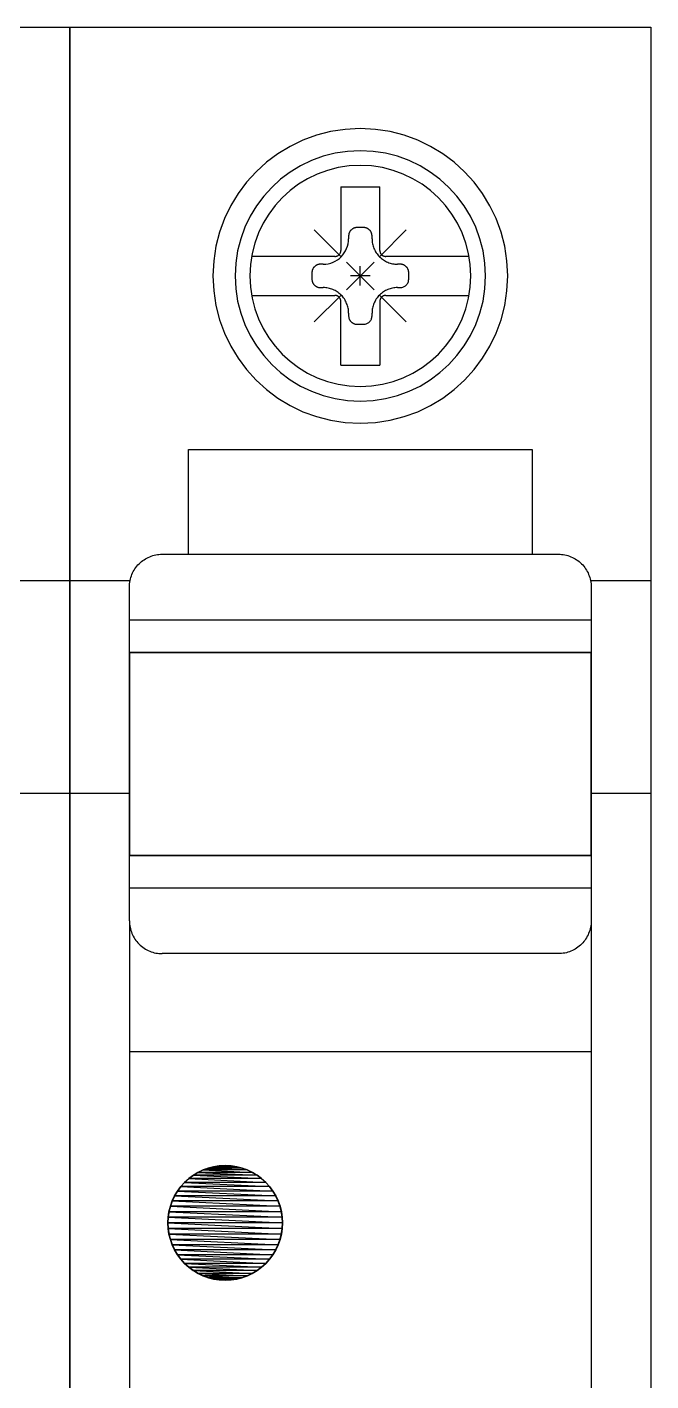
# Model space of a CAD drawing. Header units: millimetres. Extents: x 11116 to 13202, y 85802 to 88728.
# Drawn here: x 12270.75 to 12290.04, y 87197.3 to 87239.16 of the extents above; entities that cross this region are included whole.
import ezdxf

# ---------------------------------------------------------------- set-up
doc = ezdxf.new("R2010")
doc.units = ezdxf.units.MM
doc.linetypes.add('NEW_LINE159', pattern=[0.7, 0.5, -0.2])
doc.styles.add('hwBorder', font='Cambria.ttf')

# ---------------------------------------------------------------- blocks, each defined once
blk = doc.blocks.new('*U2')
for points in [[(394.067, 40.711), (394.067, 120.193), (412.039, 120.193), (412.039, 40.711), (394.067, 40.711)], [(412.039, 40.711), (412.039, 120.193), (430.011, 120.193), (430.011, 40.711), (412.039, 40.711)], [(425.582, 112.497), (425.582, 112.497), (425.558, 112.963), (425.489, 113.416), (425.377, 113.853), (425.224, 114.271), (425.032, 114.669), (424.803, 115.045), (424.541, 115.396), (424.247, 115.719), (423.923, 116.014), (423.573, 116.276), (423.197, 116.504), (422.799, 116.696), (422.38, 116.849), (421.944, 116.961), (421.491, 117.03), (421.025, 117.054), (421.025, 117.054), (420.559, 117.03), (420.107, 116.961), (419.67, 116.849), (419.252, 116.696), (418.853, 116.504), (418.478, 116.276), (418.127, 116.014), (417.804, 115.719), (417.509, 115.396), (417.247, 115.045), (417.019, 114.67), (416.827, 114.271), (416.674, 113.853), (416.562, 113.416), (416.492, 112.964), (416.469, 112.498), (416.469, 112.498), (416.492, 112.032), (416.561, 111.579), (416.674, 111.143), (416.827, 110.724), (417.019, 110.326), (417.247, 109.95), (417.509, 109.6), (417.803, 109.276), (418.127, 108.982), (418.478, 108.72), (418.853, 108.491), (419.252, 108.299), (419.67, 108.146), (420.107, 108.034), (420.559, 107.965), (421.025, 107.941), (421.025, 107.941), (421.491, 107.965), (421.943, 108.034), (422.38, 108.146), (422.799, 108.299), (423.197, 108.491), (423.573, 108.72), (423.923, 108.982), (424.247, 109.276), (424.541, 109.599), (424.803, 109.95), (425.032, 110.326), (425.224, 110.724), (425.377, 111.143), (425.489, 111.579), (425.558, 112.032), (425.582, 112.497)], [(424.898, 112.497), (424.898, 112.497), (424.878, 112.894), (424.819, 113.278), (424.724, 113.649), (424.594, 114.005), (424.431, 114.344), (424.237, 114.663), (424.014, 114.961), (423.764, 115.236), (423.489, 115.486), (423.19, 115.709), (422.871, 115.903), (422.533, 116.066), (422.177, 116.196), (421.806, 116.292), (421.421, 116.35), (421.025, 116.37), (421.025, 116.37), (420.629, 116.35), (420.245, 116.292), (419.874, 116.196), (419.518, 116.066), (419.179, 115.903), (418.86, 115.709), (418.562, 115.486), (418.287, 115.236), (418.037, 114.961), (417.814, 114.663), (417.62, 114.344), (417.457, 114.005), (417.326, 113.649), (417.231, 113.278), (417.172, 112.894), (417.153, 112.497), (417.153, 112.497), (417.172, 112.102), (417.231, 111.717), (417.326, 111.346), (417.457, 110.99), (417.62, 110.652), (417.814, 110.332), (418.037, 110.034), (418.287, 109.759), (418.562, 109.509), (418.86, 109.286), (419.179, 109.092), (419.518, 108.929), (419.874, 108.799), (420.245, 108.703), (420.629, 108.645), (421.025, 108.625), (421.025, 108.625), (421.421, 108.645), (421.806, 108.703), (422.177, 108.799), (422.533, 108.929), (422.871, 109.092), (423.19, 109.286), (423.489, 109.509), (423.764, 109.759), (424.014, 110.034), (424.237, 110.332), (424.431, 110.652), (424.594, 110.99), (424.724, 111.346), (424.819, 111.717), (424.878, 112.102), (424.898, 112.497)], [(424.443, 112.497), (424.443, 112.497), (424.425, 112.847), (424.373, 113.186), (424.289, 113.514), (424.174, 113.828), (424.03, 114.127), (423.859, 114.408), (423.662, 114.671), (423.442, 114.914), (423.199, 115.135), (422.936, 115.331), (422.654, 115.502), (422.355, 115.646), (422.041, 115.761), (421.714, 115.845), (421.375, 115.897), (421.025, 115.915), (421.025, 115.915), (420.676, 115.897), (420.336, 115.845), (420.009, 115.761), (419.695, 115.646), (419.396, 115.502), (419.115, 115.331), (418.851, 115.135), (418.609, 114.914), (418.388, 114.671), (418.192, 114.408), (418.02, 114.127), (417.877, 113.828), (417.762, 113.514), (417.678, 113.186), (417.626, 112.847), (417.608, 112.497), (417.608, 112.497), (417.626, 112.148), (417.678, 111.809), (417.762, 111.481), (417.877, 111.167), (418.02, 110.869), (418.192, 110.587), (418.388, 110.324), (418.609, 110.081), (418.851, 109.861), (419.115, 109.664), (419.396, 109.493), (419.695, 109.349), (420.009, 109.234), (420.336, 109.15), (420.676, 109.098), (421.025, 109.08), (421.025, 109.08), (421.375, 109.098), (421.714, 109.15), (422.041, 109.234), (422.355, 109.349), (422.654, 109.493), (422.936, 109.664), (423.199, 109.861), (423.442, 110.081), (423.662, 110.324), (423.859, 110.587), (424.03, 110.869), (424.174, 111.167), (424.289, 111.481), (424.373, 111.809), (424.425, 112.148), (424.443, 112.497)], [(420.422, 115.255), (421.629, 115.255)], [(420.422, 115.255), (420.422, 113.283)], [(421.629, 113.283), (421.629, 115.255)], [(419.603, 113.92), (420.422, 113.101)], [(420.926, 113.994), (420.926, 113.994), (420.913, 113.994), (420.9, 113.993), (420.887, 113.991), (420.874, 113.989), (420.862, 113.986), (420.849, 113.983), (420.837, 113.979), (420.825, 113.974), (420.814, 113.969), (420.802, 113.963), (420.791, 113.957), (420.78, 113.95), (420.77, 113.943), (420.759, 113.935), (420.75, 113.926), (420.74, 113.917), (420.74, 113.917), (420.731, 113.908), (420.723, 113.898), (420.715, 113.888), (420.707, 113.877), (420.7, 113.867), (420.694, 113.855), (420.688, 113.844), (420.683, 113.832), (420.678, 113.82), (420.675, 113.808), (420.671, 113.796), (420.668, 113.783), (420.666, 113.77), (420.665, 113.758), (420.664, 113.745), (420.663, 113.732)], [(421.125, 113.994), (420.926, 113.994)], [(421.387, 113.732), (421.387, 113.732), (421.387, 113.745), (421.386, 113.758), (421.384, 113.77), (421.382, 113.783), (421.379, 113.796), (421.376, 113.808), (421.372, 113.82), (421.367, 113.832), (421.362, 113.844), (421.356, 113.855), (421.35, 113.867), (421.343, 113.877), (421.336, 113.888), (421.328, 113.898), (421.319, 113.908), (421.311, 113.917), (421.311, 113.917), (421.301, 113.926), (421.291, 113.935), (421.281, 113.943), (421.271, 113.95), (421.26, 113.957), (421.248, 113.963), (421.237, 113.969), (421.225, 113.974), (421.213, 113.979), (421.201, 113.983), (421.189, 113.986), (421.176, 113.989), (421.164, 113.991), (421.151, 113.993), (421.138, 113.994), (421.125, 113.994)], [(421.629, 113.101), (422.448, 113.92)], [(419.876, 112.86), (419.876, 112.86), (419.956, 112.864), (420.035, 112.876), (420.11, 112.895), (420.182, 112.922), (420.251, 112.955), (420.316, 112.994), (420.377, 113.04), (420.433, 113.09), (420.483, 113.146), (420.529, 113.207), (420.568, 113.272), (420.601, 113.341), (420.628, 113.413), (420.647, 113.488), (420.659, 113.567), (420.663, 113.647)], [(420.663, 113.732), (420.663, 113.647)], [(421.387, 113.647), (421.387, 113.732)], [(421.387, 113.647), (421.387, 113.647), (421.388, 113.608), (421.391, 113.569), (421.396, 113.531), (421.403, 113.493), (421.411, 113.455), (421.421, 113.418), (421.433, 113.382), (421.447, 113.346), (421.463, 113.311), (421.48, 113.276), (421.499, 113.243), (421.52, 113.21), (421.542, 113.179), (421.566, 113.148), (421.591, 113.119), (421.618, 113.09), (421.618, 113.09), (421.646, 113.063), (421.676, 113.038), (421.706, 113.014), (421.738, 112.992), (421.77, 112.971), (421.804, 112.953), (421.838, 112.935), (421.873, 112.92), (421.909, 112.906), (421.946, 112.894), (421.983, 112.884), (422.02, 112.875), (422.058, 112.868), (422.097, 112.864), (422.136, 112.861), (422.175, 112.86)], [(420.24, 113.101), (417.662, 113.101)], [(420.24, 113.101), (420.24, 113.101), (420.258, 113.102), (420.276, 113.105), (420.294, 113.109), (420.311, 113.116), (420.326, 113.123), (420.341, 113.132), (420.355, 113.143), (420.369, 113.155), (420.38, 113.168), (420.391, 113.182), (420.4, 113.197), (420.408, 113.213), (420.414, 113.229), (420.418, 113.247), (420.421, 113.265), (420.422, 113.283)], [(421.629, 113.283), (421.629, 113.283), (421.629, 113.274), (421.629, 113.265), (421.63, 113.257), (421.632, 113.248), (421.634, 113.239), (421.636, 113.23), (421.639, 113.222), (421.642, 113.214), (421.646, 113.206), (421.65, 113.198), (421.654, 113.19), (421.659, 113.182), (421.664, 113.175), (421.67, 113.168), (421.676, 113.161), (421.682, 113.155), (421.682, 113.155), (421.688, 113.148), (421.695, 113.143), (421.702, 113.137), (421.71, 113.132), (421.717, 113.127), (421.725, 113.123), (421.733, 113.119), (421.741, 113.115), (421.749, 113.112), (421.758, 113.109), (421.766, 113.107), (421.775, 113.105), (421.784, 113.103), (421.793, 113.102), (421.802, 113.101), (421.811, 113.101)], [(424.389, 113.101), (421.811, 113.101)], [(419.791, 112.86), (419.791, 112.86), (419.778, 112.859), (419.765, 112.858), (419.752, 112.857), (419.74, 112.855), (419.727, 112.852), (419.715, 112.848), (419.703, 112.845), (419.691, 112.84), (419.679, 112.835), (419.667, 112.829), (419.656, 112.823), (419.646, 112.816), (419.635, 112.808), (419.625, 112.8), (419.615, 112.792), (419.606, 112.783), (419.606, 112.783), (419.597, 112.773), (419.588, 112.764), (419.58, 112.754), (419.573, 112.743), (419.566, 112.732), (419.56, 112.721), (419.554, 112.71), (419.549, 112.698), (419.544, 112.686), (419.54, 112.674), (419.537, 112.661), (419.534, 112.649), (419.532, 112.636), (419.53, 112.623), (419.529, 112.61), (419.529, 112.597)], [(419.876, 112.86), (419.791, 112.86)], [(420.599, 112.071), (421.452, 112.924)], [(420.599, 112.924), (421.452, 112.071)], [(421.025, 112.196), (421.025, 112.799)], [(422.259, 112.86), (422.175, 112.86)], [(422.522, 112.597), (422.522, 112.597), (422.521, 112.61), (422.521, 112.623), (422.519, 112.636), (422.517, 112.649), (422.514, 112.661), (422.51, 112.674), (422.506, 112.686), (422.502, 112.698), (422.497, 112.71), (422.491, 112.721), (422.485, 112.732), (422.478, 112.743), (422.47, 112.754), (422.462, 112.764), (422.454, 112.773), (422.445, 112.783), (422.445, 112.783), (422.436, 112.792), (422.426, 112.8), (422.415, 112.808), (422.405, 112.816), (422.394, 112.823), (422.383, 112.829), (422.371, 112.835), (422.36, 112.84), (422.348, 112.845), (422.336, 112.848), (422.323, 112.852), (422.311, 112.855), (422.298, 112.857), (422.285, 112.858), (422.272, 112.859), (422.259, 112.86)], [(419.529, 112.597), (419.529, 112.398)], [(419.529, 112.398), (419.529, 112.398), (419.529, 112.385), (419.53, 112.372), (419.532, 112.359), (419.534, 112.346), (419.537, 112.334), (419.54, 112.322), (419.544, 112.31), (419.549, 112.297), (419.554, 112.286), (419.56, 112.274), (419.566, 112.263), (419.573, 112.252), (419.58, 112.242), (419.588, 112.232), (419.597, 112.222), (419.606, 112.212), (419.606, 112.212), (419.615, 112.203), (419.625, 112.195), (419.635, 112.187), (419.646, 112.18), (419.656, 112.173), (419.667, 112.166), (419.679, 112.161), (419.691, 112.155), (419.703, 112.151), (419.715, 112.147), (419.727, 112.144), (419.74, 112.141), (419.752, 112.138), (419.765, 112.137), (419.778, 112.136), (419.791, 112.135)], [(421.327, 112.498), (420.724, 112.497)], [(422.259, 112.135), (422.259, 112.135), (422.286, 112.137), (422.312, 112.141), (422.337, 112.147), (422.362, 112.156), (422.384, 112.167), (422.406, 112.18), (422.426, 112.195), (422.445, 112.212), (422.462, 112.231), (422.477, 112.251), (422.49, 112.273), (422.501, 112.296), (422.51, 112.32), (422.517, 112.345), (422.52, 112.371), (422.522, 112.398)], [(422.522, 112.398), (422.522, 112.597)], [(417.662, 111.894), (420.24, 111.894)], [(419.603, 111.075), (420.422, 111.894)], [(419.791, 112.135), (419.876, 112.135)], [(420.663, 111.348), (420.663, 111.348), (420.662, 111.387), (420.659, 111.426), (420.655, 111.465), (420.648, 111.502), (420.639, 111.54), (420.629, 111.577), (420.617, 111.614), (420.603, 111.649), (420.588, 111.685), (420.57, 111.719), (420.552, 111.752), (420.531, 111.785), (420.509, 111.817), (420.485, 111.847), (420.46, 111.877), (420.433, 111.905), (420.433, 111.905), (420.404, 111.932), (420.375, 111.957), (420.344, 111.981), (420.313, 112.003), (420.28, 112.024), (420.247, 112.043), (420.212, 112.06), (420.177, 112.075), (420.141, 112.089), (420.105, 112.101), (420.068, 112.112), (420.03, 112.12), (419.992, 112.127), (419.954, 112.132), (419.915, 112.134), (419.876, 112.135)], [(420.422, 111.712), (420.422, 111.712), (420.422, 111.721), (420.421, 111.73), (420.42, 111.739), (420.418, 111.747), (420.416, 111.756), (420.414, 111.765), (420.411, 111.773), (420.408, 111.781), (420.404, 111.79), (420.4, 111.798), (420.396, 111.805), (420.391, 111.813), (420.386, 111.82), (420.381, 111.827), (420.375, 111.834), (420.369, 111.841), (420.369, 111.841), (420.362, 111.847), (420.355, 111.853), (420.348, 111.858), (420.341, 111.863), (420.333, 111.868), (420.325, 111.873), (420.317, 111.877), (420.309, 111.88), (420.301, 111.883), (420.293, 111.886), (420.284, 111.889), (420.275, 111.89), (420.266, 111.892), (420.258, 111.893), (420.249, 111.894), (420.24, 111.894)], [(422.175, 112.135), (422.175, 112.135), (422.136, 112.134), (422.097, 112.132), (422.058, 112.127), (422.02, 112.12), (421.983, 112.112), (421.946, 112.101), (421.909, 112.089), (421.873, 112.075), (421.838, 112.06), (421.804, 112.043), (421.77, 112.024), (421.738, 112.003), (421.706, 111.981), (421.676, 111.957), (421.646, 111.932), (421.618, 111.905), (421.618, 111.905), (421.591, 111.877), (421.566, 111.847), (421.542, 111.817), (421.52, 111.785), (421.499, 111.752), (421.48, 111.719), (421.463, 111.685), (421.447, 111.649), (421.433, 111.614), (421.421, 111.577), (421.411, 111.54), (421.403, 111.502), (421.396, 111.465), (421.391, 111.426), (421.388, 111.387), (421.387, 111.348)], [(421.629, 111.894), (422.448, 111.075)], [(421.811, 111.894), (421.811, 111.894), (421.802, 111.894), (421.793, 111.893), (421.784, 111.892), (421.775, 111.89), (421.766, 111.889), (421.758, 111.886), (421.749, 111.883), (421.741, 111.88), (421.733, 111.877), (421.725, 111.873), (421.717, 111.868), (421.71, 111.863), (421.702, 111.858), (421.695, 111.853), (421.688, 111.847), (421.682, 111.841), (421.682, 111.841), (421.676, 111.834), (421.67, 111.827), (421.664, 111.82), (421.659, 111.813), (421.654, 111.805), (421.65, 111.798), (421.646, 111.79), (421.642, 111.781), (421.639, 111.773), (421.636, 111.765), (421.634, 111.756), (421.632, 111.747), (421.63, 111.739), (421.629, 111.73), (421.629, 111.721), (421.629, 111.712)], [(421.811, 111.894), (424.389, 111.894)], [(422.175, 112.135), (422.259, 112.135)], [(420.422, 109.74), (420.422, 111.712)], [(421.629, 111.712), (421.629, 109.74)], [(420.663, 111.348), (420.663, 111.263)], [(420.663, 111.263), (420.663, 111.263), (420.664, 111.25), (420.665, 111.237), (420.666, 111.225), (420.668, 111.212), (420.671, 111.2), (420.675, 111.187), (420.678, 111.175), (420.683, 111.163), (420.688, 111.151), (420.694, 111.14), (420.7, 111.129), (420.707, 111.118), (420.715, 111.107), (420.723, 111.097), (420.731, 111.087), (420.74, 111.078), (420.74, 111.078), (420.75, 111.069), (420.759, 111.06), (420.77, 111.053), (420.78, 111.045), (420.791, 111.038), (420.802, 111.032), (420.814, 111.026), (420.825, 111.021), (420.837, 111.016), (420.849, 111.012), (420.862, 111.009), (420.874, 111.006), (420.887, 111.004), (420.9, 111.002), (420.913, 111.001), (420.926, 111.001)], [(420.926, 111.001), (421.125, 111.001)], [(421.125, 111.001), (421.125, 111.001), (421.152, 111.002), (421.178, 111.006), (421.203, 111.013), (421.227, 111.022), (421.25, 111.033), (421.271, 111.046), (421.292, 111.061), (421.31, 111.078), (421.327, 111.097), (421.342, 111.117), (421.356, 111.138), (421.367, 111.161), (421.375, 111.185), (421.382, 111.211), (421.386, 111.237), (421.387, 111.263)], [(421.387, 111.263), (421.387, 111.348)], [(420.422, 109.74), (421.629, 109.74)], [(415.71, 107.131), (426.341, 107.131)], [(415.71, 103.891), (415.71, 107.131)], [(426.341, 107.131), (426.341, 103.891)], [(413.887, 100.854), (413.887, 102.879), (413.887, 102.879), (413.888, 102.929), (413.892, 102.979), (413.898, 103.028), (413.907, 103.077), (413.918, 103.126), (413.931, 103.173), (413.946, 103.22), (413.964, 103.266), (413.984, 103.312), (414.006, 103.356), (414.031, 103.399), (414.057, 103.441), (414.086, 103.481), (414.116, 103.521), (414.149, 103.558), (414.184, 103.595), (414.184, 103.595), (414.22, 103.629), (414.258, 103.662), (414.297, 103.693), (414.338, 103.721), (414.38, 103.748), (414.423, 103.772), (414.467, 103.794), (414.512, 103.814), (414.558, 103.832), (414.605, 103.848), (414.653, 103.861), (414.701, 103.872), (414.75, 103.88), (414.799, 103.886), (414.849, 103.89), (414.9, 103.891), (415.71, 103.891), (426.341, 103.891), (427.151, 103.891), (427.151, 103.891), (427.201, 103.89), (427.251, 103.886), (427.3, 103.88), (427.349, 103.872), (427.398, 103.861), (427.445, 103.848), (427.492, 103.832), (427.538, 103.814), (427.583, 103.794), (427.628, 103.772), (427.671, 103.748), (427.713, 103.721), (427.753, 103.693), (427.793, 103.662), (427.83, 103.629), (427.867, 103.595), (427.867, 103.595), (427.901, 103.558), (427.934, 103.521), (427.965, 103.481), (427.993, 103.441), (428.02, 103.399), (428.044, 103.356), (428.066, 103.312), (428.086, 103.266), (428.104, 103.22), (428.12, 103.173), (428.133, 103.126), (428.144, 103.077), (428.152, 103.028), (428.159, 102.979), (428.162, 102.929), (428.164, 102.879), (428.164, 100.854)], [(410.171, 103.081), (412.039, 103.081)], [(412.039, 103.081), (413.908, 103.081)], [(428.143, 103.081), (430.011, 103.081)], [(413.887, 101.866), (428.164, 101.866)], [(413.887, 94.576), (413.887, 100.854)], [(413.887, 100.854), (428.164, 100.854)], [(428.164, 100.854), (428.164, 94.576)], [(410.171, 96.5), (412.039, 96.5)], [(412.039, 96.5), (413.908, 96.5)], [(428.143, 96.5), (430.011, 96.5)], [(428.164, 94.576), (413.887, 94.576)], [(413.887, 92.551), (413.887, 94.576)], [(428.164, 94.576), (428.164, 92.551), (428.164, 92.551), (428.162, 92.501), (428.159, 92.451), (428.152, 92.402), (428.144, 92.353), (428.133, 92.305), (428.12, 92.257), (428.104, 92.21), (428.086, 92.164), (428.066, 92.119), (428.044, 92.075), (428.02, 92.032), (427.993, 91.99), (427.965, 91.949), (427.934, 91.91), (427.901, 91.872), (427.867, 91.835), (427.867, 91.835), (427.83, 91.801), (427.793, 91.768), (427.753, 91.738), (427.713, 91.709), (427.671, 91.682), (427.628, 91.658), (427.583, 91.636), (427.538, 91.616), (427.492, 91.598), (427.445, 91.583), (427.398, 91.569), (427.349, 91.558), (427.3, 91.55), (427.251, 91.544), (427.201, 91.54), (427.151, 91.539), (414.9, 91.539)], [(428.164, 93.564), (413.887, 93.564)], [(413.887, 92.551), (413.887, 61.164)], [(413.887, 92.551), (413.887, 92.551), (413.888, 92.501), (413.892, 92.451), (413.898, 92.402), (413.907, 92.353), (413.918, 92.305), (413.931, 92.257), (413.946, 92.21), (413.964, 92.164), (413.984, 92.119), (414.006, 92.075), (414.031, 92.032), (414.057, 91.99), (414.086, 91.949), (414.116, 91.91), (414.149, 91.872), (414.184, 91.835), (414.184, 91.835), (414.22, 91.801), (414.258, 91.768), (414.297, 91.738), (414.338, 91.709), (414.38, 91.682), (414.423, 91.658), (414.467, 91.636), (414.512, 91.616), (414.558, 91.598), (414.605, 91.583), (414.653, 91.569), (414.701, 91.558), (414.75, 91.55), (414.799, 91.544), (414.849, 91.54), (414.9, 91.539)], [(428.164, 92.551), (428.164, 61.164)], [(428.164, 88.501), (413.887, 88.501)]]:
    blk.add_lwpolyline(points)
at = {"color": 144}
for points in [[(413.887, 100.854), (413.887, 94.576)], [(413.887, 100.854), (428.164, 100.854)], [(428.164, 94.576), (428.164, 100.854), (413.887, 100.854)], [(428.164, 94.576), (413.887, 94.576), (413.887, 100.854)], [(413.887, 100.854), (413.887, 100.854)], [(413.887, 100.854), (428.164, 100.854)], [(428.164, 100.854), (428.164, 94.576)], [(413.887, 94.576), (428.164, 94.576)], [(413.887, 94.576), (413.887, 94.576)], [(413.887, 94.576), (428.164, 94.576)]]:
    blk.add_lwpolyline(points, dxfattribs=at)
at = {"color": 240, "linetype": 'NEW_LINE159'}
blk.add_lwpolyline([(418.618, 83.213), (418.618, 83.213), (418.609, 83.394), (418.582, 83.57), (418.538, 83.74), (418.479, 83.903), (418.404, 84.058), (418.315, 84.204), (418.213, 84.34), (418.099, 84.466), (417.973, 84.58), (417.837, 84.682), (417.69, 84.771), (417.536, 84.846), (417.373, 84.905), (417.203, 84.949), (417.027, 84.976), (416.846, 84.985), (416.846, 84.985), (416.665, 84.976), (416.489, 84.949), (416.319, 84.905), (416.156, 84.846), (416.001, 84.771), (415.855, 84.682), (415.719, 84.58), (415.593, 84.466), (415.479, 84.34), (415.377, 84.204), (415.288, 84.058), (415.213, 83.903), (415.154, 83.74), (415.11, 83.57), (415.083, 83.394), (415.074, 83.213), (415.074, 83.213), (415.083, 83.032), (415.11, 82.856), (415.154, 82.686), (415.213, 82.523), (415.288, 82.369), (415.377, 82.222), (415.479, 82.086), (415.593, 81.96), (415.719, 81.846), (415.855, 81.744), (416.001, 81.655), (416.156, 81.58), (416.319, 81.521), (416.489, 81.477), (416.665, 81.45), (416.846, 81.441), (416.846, 81.441), (417.027, 81.45), (417.203, 81.477), (417.373, 81.521), (417.536, 81.58), (417.69, 81.655), (417.837, 81.744), (417.973, 81.846), (418.099, 81.96), (418.213, 82.086), (418.315, 82.222), (418.404, 82.369), (418.479, 82.523), (418.538, 82.686), (418.582, 82.856), (418.609, 83.032), (418.618, 83.213)], dxfattribs=at)
at = {"color": 240}
for points in [[(415.722, 84.583), (415.593, 84.466)], [(418.099, 84.466), (415.593, 84.466), (415.722, 84.583)], [(415.862, 84.686), (415.722, 84.583)], [(417.97, 84.583), (415.722, 84.583), (415.862, 84.686)], [(418.099, 84.466), (417.97, 84.583), (415.722, 84.583)], [(415.722, 84.583), (418.099, 84.466)], [(415.722, 84.583), (418.099, 84.466)], [(416.011, 84.776), (415.862, 84.686)], [(417.831, 84.686), (415.862, 84.686), (416.011, 84.776)], [(417.97, 84.583), (417.831, 84.686), (415.862, 84.686)], [(415.862, 84.686), (417.97, 84.583)], [(415.862, 84.686), (417.97, 84.583)], [(416.168, 84.85), (416.011, 84.776)], [(417.681, 84.776), (416.011, 84.776), (416.168, 84.85)], [(417.831, 84.686), (417.681, 84.776), (416.011, 84.776)], [(416.011, 84.776), (417.831, 84.686)], [(416.011, 84.776), (417.831, 84.686)], [(416.332, 84.908), (416.168, 84.85)], [(417.524, 84.85), (416.168, 84.85), (416.332, 84.908)], [(417.681, 84.776), (417.524, 84.85), (416.168, 84.85)], [(416.168, 84.85), (417.681, 84.776)], [(416.168, 84.85), (417.681, 84.776)], [(416.5, 84.951), (416.332, 84.908)], [(417.36, 84.908), (416.332, 84.908), (416.5, 84.951)], [(417.524, 84.85), (417.36, 84.908), (416.332, 84.908)], [(416.332, 84.908), (417.524, 84.85)], [(416.332, 84.908), (417.524, 84.85)], [(416.672, 84.976), (416.5, 84.951)], [(417.192, 84.951), (416.5, 84.951), (416.672, 84.976)], [(417.36, 84.908), (417.192, 84.951), (416.5, 84.951)], [(416.5, 84.951), (417.36, 84.908)], [(416.5, 84.951), (417.36, 84.908)], [(416.846, 84.985), (416.672, 84.976)], [(417.02, 84.976), (416.672, 84.976), (416.846, 84.985)], [(417.192, 84.951), (417.02, 84.976), (416.672, 84.976)], [(416.672, 84.976), (417.192, 84.951)], [(416.672, 84.976), (417.192, 84.951)], [(417.02, 84.976), (416.846, 84.985)], [(416.846, 84.985), (417.02, 84.976)], [(417.02, 84.976), (417.192, 84.951)], [(417.192, 84.951), (417.36, 84.908)], [(417.36, 84.908), (417.524, 84.85)], [(417.524, 84.85), (417.681, 84.776)], [(417.681, 84.776), (417.831, 84.686)], [(417.831, 84.686), (417.97, 84.583)], [(417.97, 84.583), (418.099, 84.466)], [(415.373, 84.197), (415.283, 84.048)], [(418.409, 84.048), (415.283, 84.048), (415.373, 84.197)], [(415.476, 84.337), (415.373, 84.197)], [(418.319, 84.197), (415.373, 84.197), (415.476, 84.337)], [(418.409, 84.048), (418.319, 84.197), (415.373, 84.197)], [(415.373, 84.197), (418.409, 84.048)], [(415.373, 84.197), (418.409, 84.048)], [(415.593, 84.466), (415.476, 84.337)], [(418.216, 84.337), (415.476, 84.337), (415.593, 84.466)], [(418.319, 84.197), (418.216, 84.337), (415.476, 84.337)], [(415.476, 84.337), (418.319, 84.197)], [(415.476, 84.337), (418.319, 84.197)], [(418.216, 84.337), (418.099, 84.466), (415.593, 84.466)], [(415.593, 84.466), (418.216, 84.337)], [(415.593, 84.466), (418.216, 84.337)], [(418.099, 84.466), (418.216, 84.337)], [(418.216, 84.337), (418.319, 84.197)], [(418.319, 84.197), (418.409, 84.048)], [(415.209, 83.891), (415.151, 83.727)], [(418.542, 83.727), (415.151, 83.727), (415.209, 83.891)], [(415.283, 84.048), (415.209, 83.891)], [(418.483, 83.891), (415.209, 83.891), (415.283, 84.048)], [(418.542, 83.727), (418.483, 83.891), (415.209, 83.891)], [(415.209, 83.891), (418.542, 83.727)], [(415.209, 83.891), (418.542, 83.727)], [(418.483, 83.891), (418.409, 84.048), (415.283, 84.048)], [(415.283, 84.048), (418.483, 83.891)], [(415.283, 84.048), (418.483, 83.891)], [(418.409, 84.048), (418.483, 83.891)], [(418.483, 83.891), (418.542, 83.727)], [(415.083, 83.387), (415.074, 83.213)], [(418.618, 83.213), (415.074, 83.213), (415.083, 83.387)], [(415.108, 83.559), (415.083, 83.387)], [(418.609, 83.387), (415.083, 83.387), (415.108, 83.559)], [(418.618, 83.213), (418.609, 83.387), (415.083, 83.387)], [(415.083, 83.387), (418.618, 83.213)], [(415.083, 83.387), (418.618, 83.213)], [(415.151, 83.727), (415.108, 83.559)], [(418.584, 83.559), (415.108, 83.559), (415.151, 83.727)], [(418.609, 83.387), (418.584, 83.559), (415.108, 83.559)], [(415.108, 83.559), (418.609, 83.387)], [(415.108, 83.559), (418.609, 83.387)], [(418.584, 83.559), (418.542, 83.727), (415.151, 83.727)], [(415.151, 83.727), (418.584, 83.559)], [(415.151, 83.727), (418.584, 83.559)], [(418.542, 83.727), (418.584, 83.559)], [(418.584, 83.559), (418.609, 83.387)], [(418.609, 83.387), (418.618, 83.213)], [(415.074, 83.213), (415.083, 83.039)], [(418.609, 83.039), (418.618, 83.213), (415.074, 83.213)], [(415.074, 83.213), (418.609, 83.039)], [(418.609, 83.039), (415.083, 83.039), (415.074, 83.213)], [(415.074, 83.213), (418.609, 83.039)], [(415.083, 83.039), (415.108, 82.867)], [(418.584, 82.867), (418.609, 83.039), (415.083, 83.039)], [(415.083, 83.039), (418.584, 82.867)], [(418.584, 82.867), (415.108, 82.867), (415.083, 83.039)], [(415.083, 83.039), (418.584, 82.867)], [(418.609, 83.039), (418.584, 82.867)], [(418.618, 83.213), (418.609, 83.039)], [(415.108, 82.867), (415.151, 82.699)], [(418.542, 82.699), (418.584, 82.867), (415.108, 82.867)], [(415.108, 82.867), (418.542, 82.699)], [(418.542, 82.699), (415.151, 82.699), (415.108, 82.867)], [(415.108, 82.867), (418.542, 82.699)], [(415.151, 82.699), (415.209, 82.535)], [(418.483, 82.535), (418.542, 82.699), (415.151, 82.699)], [(415.151, 82.699), (418.483, 82.535)], [(418.483, 82.535), (415.209, 82.535), (415.151, 82.699)], [(415.151, 82.699), (418.483, 82.535)], [(415.209, 82.535), (415.283, 82.378)], [(418.409, 82.378), (418.483, 82.535), (415.209, 82.535)], [(415.209, 82.535), (418.409, 82.378)], [(418.409, 82.378), (415.283, 82.378), (415.209, 82.535)], [(415.209, 82.535), (418.409, 82.378)], [(418.483, 82.535), (418.409, 82.378)], [(418.542, 82.699), (418.483, 82.535)], [(418.584, 82.867), (418.542, 82.699)], [(415.283, 82.378), (415.373, 82.229)], [(418.319, 82.229), (418.409, 82.378), (415.283, 82.378)], [(415.283, 82.378), (418.319, 82.229)], [(418.319, 82.229), (415.373, 82.229), (415.283, 82.378)], [(415.283, 82.378), (418.319, 82.229)], [(415.373, 82.229), (415.476, 82.089)], [(418.216, 82.089), (418.319, 82.229), (415.373, 82.229)], [(415.373, 82.229), (418.216, 82.089)], [(418.216, 82.089), (415.476, 82.089), (415.373, 82.229)], [(415.373, 82.229), (418.216, 82.089)], [(415.476, 82.089), (415.593, 81.96)], [(418.099, 81.96), (418.216, 82.089), (415.476, 82.089)], [(415.476, 82.089), (418.099, 81.96)], [(418.099, 81.96), (415.593, 81.96), (415.476, 82.089)], [(415.476, 82.089), (418.099, 81.96)], [(418.216, 82.089), (418.099, 81.96)], [(418.319, 82.229), (418.216, 82.089)], [(418.409, 82.378), (418.319, 82.229)], [(415.593, 81.96), (415.722, 81.843)], [(417.97, 81.843), (418.099, 81.96), (415.593, 81.96)], [(415.593, 81.96), (417.97, 81.843)], [(417.97, 81.843), (415.722, 81.843), (415.593, 81.96)], [(415.593, 81.96), (417.97, 81.843)], [(415.722, 81.843), (415.862, 81.74)], [(417.831, 81.74), (417.97, 81.843), (415.722, 81.843)], [(415.722, 81.843), (417.831, 81.74)], [(417.831, 81.74), (415.862, 81.74), (415.722, 81.843)], [(415.722, 81.843), (417.831, 81.74)], [(415.862, 81.74), (416.011, 81.65)], [(417.681, 81.65), (417.831, 81.74), (415.862, 81.74)], [(415.862, 81.74), (417.681, 81.65)], [(417.681, 81.65), (416.011, 81.65), (415.862, 81.74)], [(415.862, 81.74), (417.681, 81.65)], [(416.011, 81.65), (416.168, 81.576)], [(417.524, 81.576), (417.681, 81.65), (416.011, 81.65)], [(416.011, 81.65), (417.524, 81.576)], [(417.524, 81.576), (416.168, 81.576), (416.011, 81.65)], [(416.011, 81.65), (417.524, 81.576)], [(417.681, 81.65), (417.524, 81.576)], [(417.831, 81.74), (417.681, 81.65)], [(417.97, 81.843), (417.831, 81.74)], [(418.099, 81.96), (417.97, 81.843)], [(416.168, 81.576), (416.332, 81.517)], [(417.36, 81.517), (417.524, 81.576), (416.168, 81.576)], [(416.168, 81.576), (417.36, 81.517)], [(417.36, 81.517), (416.332, 81.517), (416.168, 81.576)], [(416.168, 81.576), (417.36, 81.517)], [(416.332, 81.517), (416.5, 81.475)], [(417.192, 81.475), (417.36, 81.517), (416.332, 81.517)], [(416.332, 81.517), (417.192, 81.475)], [(417.192, 81.475), (416.5, 81.475), (416.332, 81.517)], [(416.332, 81.517), (417.192, 81.475)], [(416.5, 81.475), (416.672, 81.45)], [(417.02, 81.45), (417.192, 81.475), (416.5, 81.475)], [(416.5, 81.475), (417.02, 81.45)], [(417.02, 81.45), (416.672, 81.45), (416.5, 81.475)], [(416.5, 81.475), (417.02, 81.45)], [(416.846, 81.441), (416.672, 81.45)], [(416.846, 81.441), (417.02, 81.45), (416.672, 81.45)], [(416.672, 81.45), (416.846, 81.441)], [(417.02, 81.45), (416.846, 81.441)], [(417.192, 81.475), (417.02, 81.45)], [(417.36, 81.517), (417.192, 81.475)], [(417.524, 81.576), (417.36, 81.517)]]:
    blk.add_lwpolyline(points, dxfattribs=at)
at = {"color": 251, "ltscale": 5, "style": 'hwBorder', "flags": 8}
blk.add_attdef('NSX', (347.783, 82.208), '', height=1.5, dxfattribs=at)
at = {"ltscale": 5, "style": 'hwBorder', "flags": 8}
blk.add_attdef('RAITING', (342.771, 64.014), '', height=1.5, dxfattribs=at)

msp = doc.modelspace()

# ---------------------------------------------------------------- block references
msp.add_blockref('*U2', (11860.032, 87118.97))

doc.saveas('drawing.dxf')
